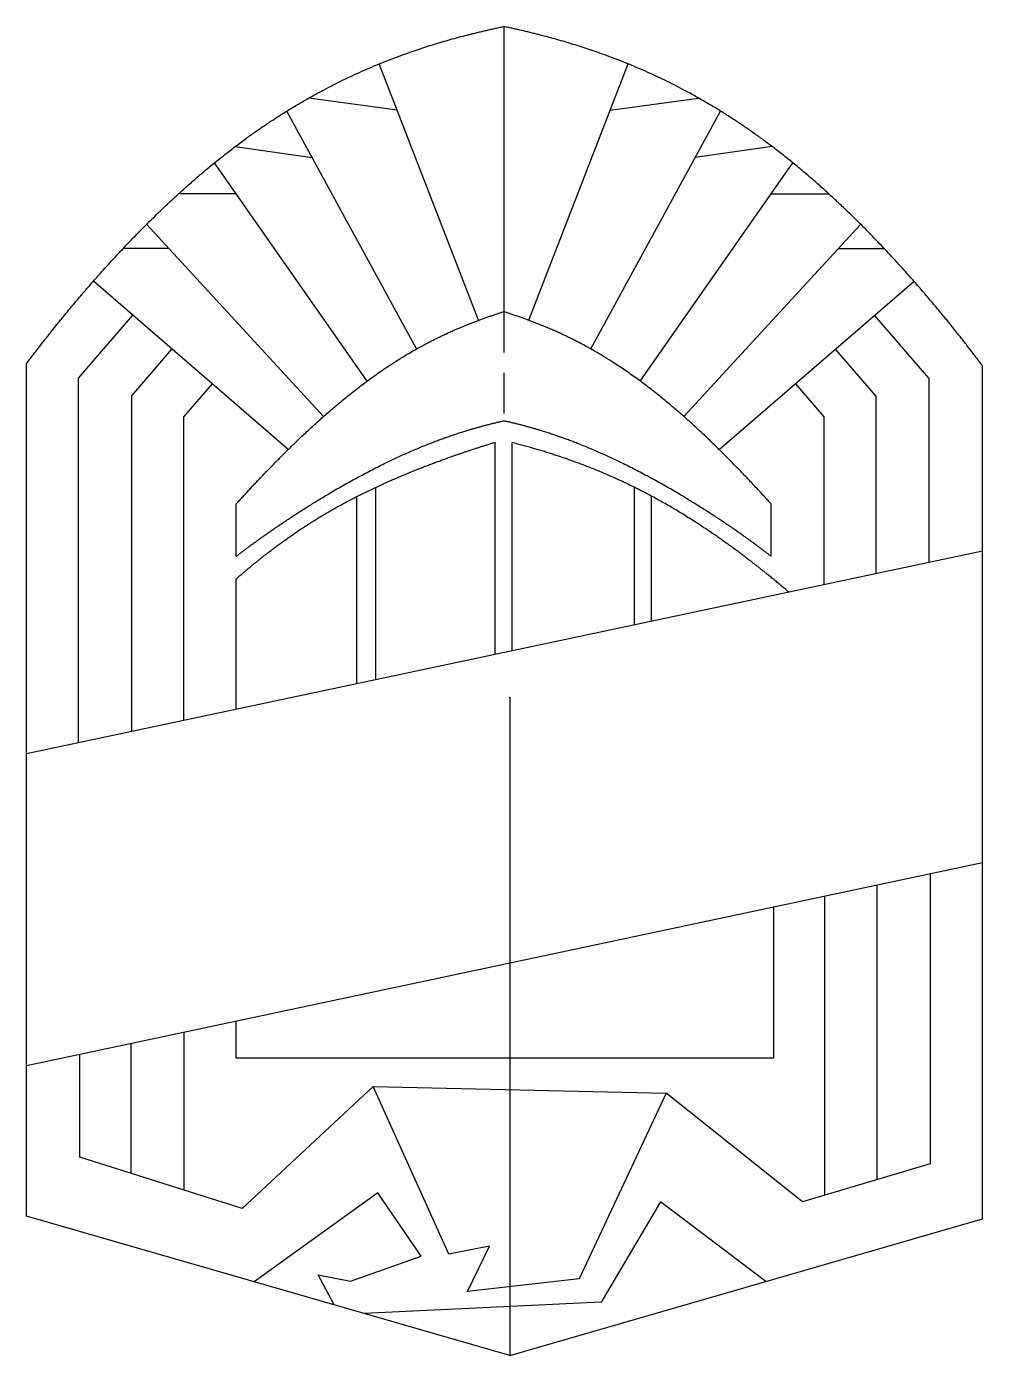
# Model space of a CAD drawing. Header units: millimetres. Extents: x -5.9 to 5.8, y -8.1 to 8.2.
import ezdxf

# ---------------------------------------------------------------- set-up
doc = ezdxf.new("R2010")
doc.units = ezdxf.units.MM
doc.linetypes.add('DASHED', pattern=[0.75, 0.5, -0.25])
doc.layers.get('0').update_dxf_attribs({"linetype": 'CONTINUOUS'})

msp = doc.modelspace()

# ---------------------------------------------------------------- linework, layer by layer
for p, q in [((-0.075, 8.232), (-0.075, 4.733)), ((-0.383, 4.627), (-1.603, 7.773)), ((0.233, 4.627), (1.453, 7.773)), ((-1.383, 7.206), (-2.466, 7.355)), ((1.233, 7.206), (2.315, 7.355)), ((-1.144, 4.276), (-2.736, 7.195)), ((0.993, 4.276), (2.585, 7.195)), ((-3.371, 6.758), (-2.425, 6.625)), ((3.22, 6.758), (2.274, 6.625)), ((-1.75, 3.882), (-3.625, 6.559)), ((1.6, 3.882), (3.474, 6.559)), ((-3.359, 6.179), (-4.066, 6.179)), ((3.208, 6.179), (3.915, 6.179)), ((-4.457, 5.805), (-2.286, 3.447)), ((4.306, 5.805), (2.135, 3.447)), ((-4.182, 5.507), (-4.746, 5.507)), ((4.032, 5.507), (4.596, 5.507)), ((-2.721, 3.04), (-5.111, 5.106)), ((2.571, 3.04), (4.961, 5.106)), ((-5.293, 3.918), (-4.628, 4.688)), ((5.143, 3.918), (4.477, 4.688)), ((-4.64, 3.7), (-4.146, 4.271)), ((4.49, 3.7), (3.995, 4.271)), ((-5.93, -6.365), (-5.93, 4.096)), ((5.8, 4.069), (5.78, 4.096)), ((-5.293, -0.556), (-5.293, 3.918)), ((5.143, 3.918), (5.143, 1.66)), ((5.8, -6.4), (5.8, 4.069)), ((-3.654, 3.847), (-4.004, 3.443)), ((3.504, 3.847), (3.853, 3.443)), ((-4.64, -0.417), (-4.64, 3.7)), ((4.49, 3.7), (4.49, 1.522)), ((-4.004, 3.443), (-4.004, -0.282)), ((3.853, 3.443), (3.853, 1.387)), ((-0.181, 0.53), (-0.181, 3.131)), ((0.029, 0.574), (0.029, 3.126)), ((-1.876, 0.17), (-1.876, 2.465)), ((-1.644, 0.219), (-1.644, 2.578)), ((1.532, 0.894), (1.532, 2.576)), ((1.738, 0.937), (1.738, 2.469)), ((-3.357, 1.731), (-3.357, 2.375)), ((3.206, 1.731), (3.206, 2.375)), ((-5.93, -0.691), (5.8, 1.8)), ((-3.357, -0.145), (-3.357, 1.455)), ((0, 0), (0, -8.076)), ((-5.93, -4.516), (5.8, -2.025)), ((5.16, -2.161), (5.16, -5.726)), ((3.863, -2.436), (3.863, -6.111)), ((4.51, -5.919), (4.51, -2.299)), ((3.241, -4.425), (3.241, -2.568)), ((-3.364, -3.971), (-3.364, -4.425)), ((-4.002, -4.107), (-4.002, -6.046)), ((-5.276, -5.643), (-5.276, -4.377)), ((-4.645, -5.842), (-4.645, -4.243)), ((-3.364, -4.425), (3.241, -4.425)), ((-1.675, -4.777), (-3.286, -6.271)), ((-0.749, -6.833), (-1.675, -4.777)), ((-1.675, -4.777), (1.917, -4.857)), ((1.917, -4.857), (0.851, -7.135)), ((3.592, -6.192), (1.917, -4.857)), ((-3.286, -6.271), (-5.276, -5.643)), ((5.16, -5.726), (3.592, -6.192)), ((-1.619, -6.081), (-3.136, -7.171)), ((-1.089, -6.859), (-1.619, -6.081)), ((1.848, -6.193), (1.12, -7.424)), ((3.142, -7.168), (1.848, -6.193)), ((0, -8.076), (-5.93, -6.365)), ((0, -8.076), (5.8, -6.4)), ((-0.248, -6.736), (-0.749, -6.833)), ((-0.518, -7.293), (-0.248, -6.736)), ((-1.954, -7.164), (-1.089, -6.859)), ((-2.157, -7.453), (-2.351, -7.086)), ((-2.351, -7.086), (-1.954, -7.164)), ((0.851, -7.135), (-0.518, -7.293)), ((1.12, -7.424), (-1.788, -7.56))]:
    msp.add_line(p, q)
at = {"linetype": 'DASHED'}
msp.add_line((-0.075, 4.733), (-0.075, 3.393), dxfattribs=at)
for points in [[(-5.93, 4.096), (-5.769, 4.312), (-5.436, 4.737), (-4.913, 5.356), (-4.161, 6.146), (-3.087, 7.04), (-2.053, 7.635), (-1.131, 7.979), (-0.44, 8.156), (-0.075, 8.232)], [(5.78, 4.096), (5.618, 4.312), (5.286, 4.737), (4.762, 5.356), (4.01, 6.146), (2.936, 7.04), (1.903, 7.635), (0.98, 7.979), (0.289, 8.156), (-0.075, 8.232)], [(-3.357, 2.375), (-3.229, 2.515), (-2.979, 2.785), (-2.615, 3.156), (-2.147, 3.589), (-1.551, 4.052), (-1.023, 4.365), (-0.574, 4.564), (-0.246, 4.679), (-0.075, 4.733)], [(3.206, 2.375), (3.079, 2.515), (2.828, 2.785), (2.465, 3.156), (1.997, 3.589), (1.4, 4.052), (0.872, 4.365), (0.423, 4.564), (0.096, 4.679), (-0.075, 4.733)], [(-3.357, 1.731), (-3.247, 1.816), (-3.021, 1.984), (-2.668, 2.229), (-2.171, 2.542), (-1.513, 2.9), (-0.958, 3.141), (-0.524, 3.284), (-0.226, 3.36), (-0.075, 3.393)], [(3.206, 1.731), (3.096, 1.816), (2.871, 1.984), (2.518, 2.229), (2.021, 2.542), (1.362, 2.9), (0.808, 3.141), (0.374, 3.284), (0.076, 3.36), (-0.075, 3.393)], [(-3.357, 1.455), (-3.231, 1.564), (-2.984, 1.771), (-2.622, 2.041), (-2.154, 2.335), (-1.562, 2.63), (-1.053, 2.838), (-0.635, 2.986), (-0.336, 3.083), (-0.181, 3.131)], [(3.42, 1.295), (3.321, 1.38), (3.117, 1.549), (2.799, 1.798), (2.349, 2.121), (1.719, 2.503), (1.128, 2.781), (0.612, 2.964), (0.23, 3.075), (0.029, 3.126)]]:
    msp.add_open_spline(points, degree=5)
msp.add_point((0, 0))

doc.saveas('drawing.dxf')
